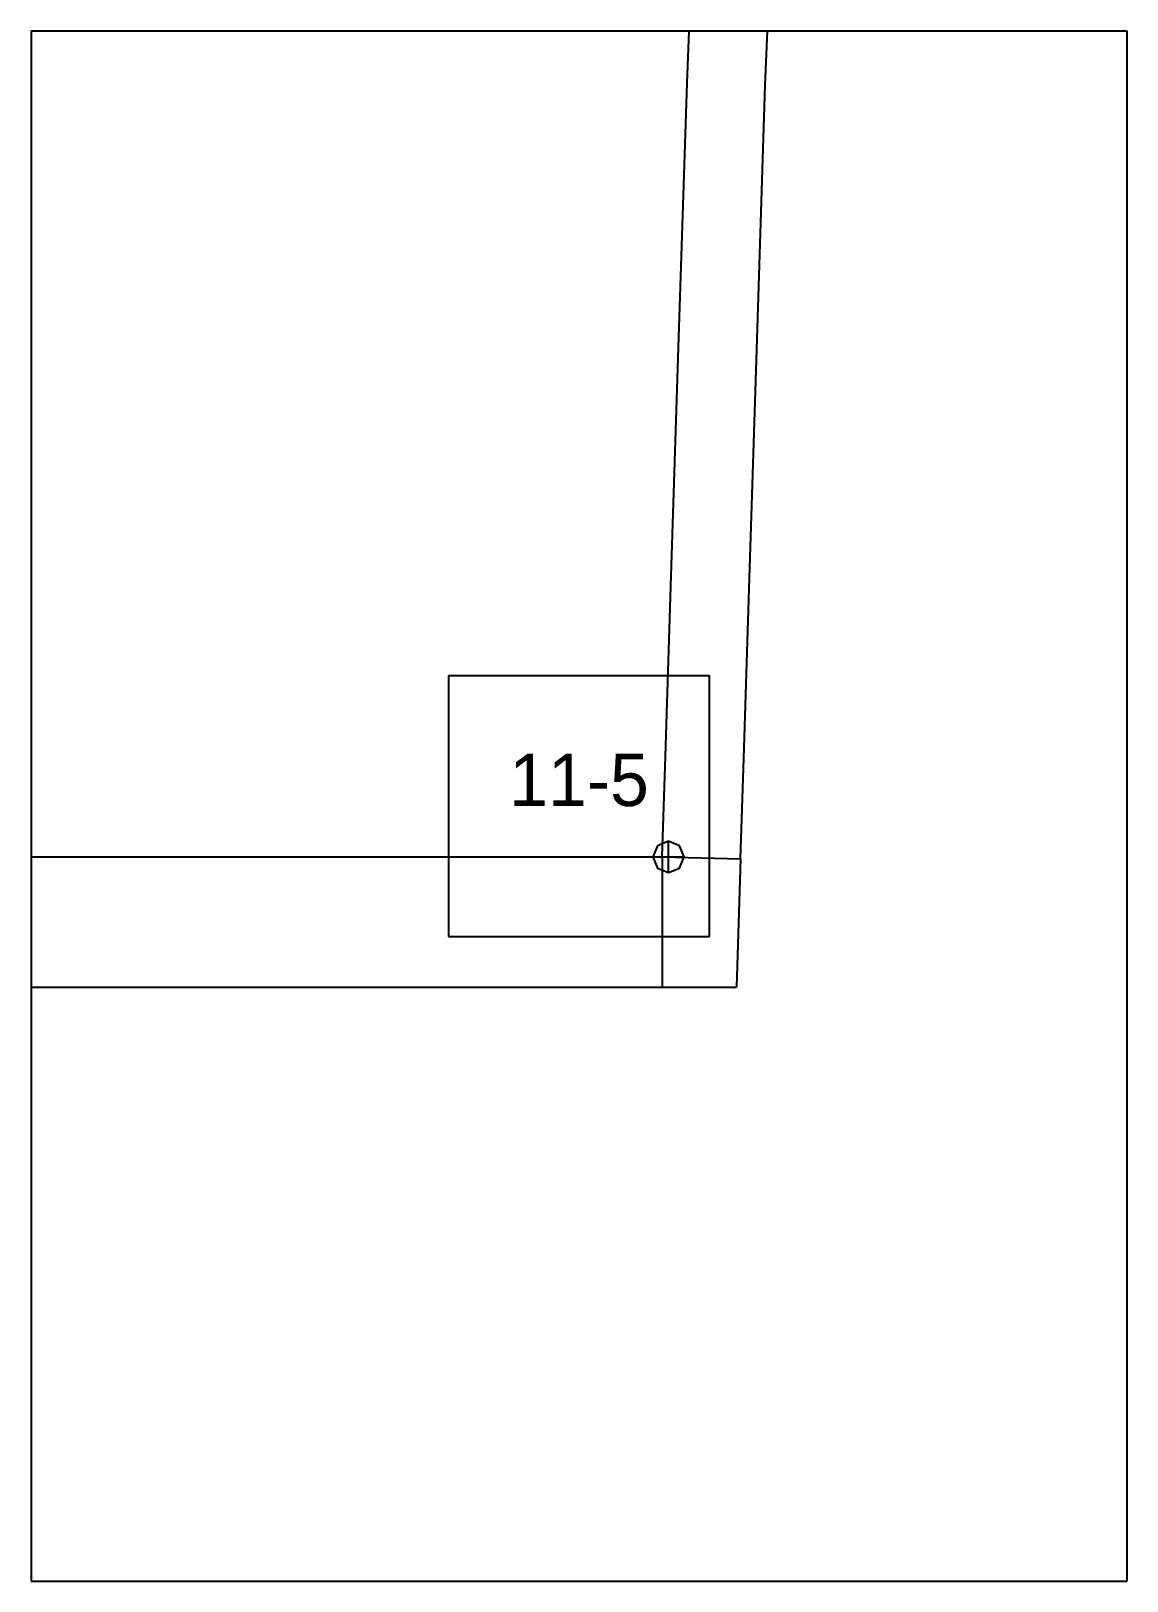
# Paper-space layout 'Plan 11-5' of a CAD drawing. Header units: metres, sheet in millimetres. Extents: x 0 to 210, y 0 to 297.
# The model-space entities are those that its viewports show. They can reach past a viewport. Long polylines and large blocks are cut down to what shows.
import ezdxf
from ezdxf.enums import TextEntityAlignment as Align

# ---------------------------------------------------------------- set-up
doc = ezdxf.new("R2010")
doc.units = ezdxf.units.M
for name, color, linetype in [('default', 7, 'Continuous'), ('TEXTLAYER', 7, 'Continuous'), ('VIEWPORTS', 7, 'Continuous')]:
    doc.layers.add(name, color=color, linetype=linetype)

msp = doc.modelspace()

# ---------------------------------------------------------------- linework, layer by layer
at = {"color": 9}
for p, q in [((840, -2673), (840, -2970)), ((840, -2673), (840, -2970)), ((1050, -2673), (1050, -2970)), ((1050, -2673), (1050, -2970)), ((630, -2970), (840, -2970)), ((630, -2970), (840, -2970)), ((840, -2970), (1050, -2970)), ((840, -2970), (840, -3267)), ((840, -2970), (1050, -2970)), ((840, -2970), (840, -3267)), ((1050, -2970), (1260, -2970)), ((1050, -2970), (1050, -3267)), ((1050, -2970), (1260, -2970)), ((1050, -2970), (1050, -3267)), ((920, -3093.5), (970, -3093.5)), ((920, -3093.5), (920, -3143.5)), ((970, -3143.5), (970, -3093.5)), ((920, -3143.5), (970, -3143.5)), ((630, -3267), (840, -3267)), ((840, -3267), (1050, -3267)), ((1050, -3267), (1260, -3267))]:
    msp.add_line(p, q, dxfattribs=at)
at = {"layer": 'default', "color": 7, "linetype": 'Continuous'}
for p, q in [((965.71, -2979.97), (967.92, -2923.78)), ((980.7, -2980.37), (982.91, -2924.18)), ((964.06, -3030.65), (965.71, -2979.97)), ((979.05, -3031.05), (980.7, -2980.37)), ((962.67, -3074.42), (964.06, -3030.65)), ((977.66, -3074.82), (979.05, -3031.05)), ((961.57, -3108.96), (962.67, -3074.42)), ((976.57, -3109.36), (977.66, -3074.82)), ((960.96, -3128.23), (961.57, -3108.96)), ((975.95, -3128.63), (976.57, -3109.36)), ((960.04, -3126.14), (959.16, -3128.26)), ((962.16, -3125.26), (960.04, -3126.14)), ((964.28, -3126.14), (962.16, -3125.26)), ((962.16, -3131.26), (962.16, -3125.26)), ((965.16, -3128.26), (964.28, -3126.14)), ((608.64, -3128.23), (960.96, -3128.23)), ((959.16, -3128.26), (960.04, -3130.38)), ((959.16, -3128.26), (965.16, -3128.26)), ((960.96, -3128.23), (960.96, -3153.23)), ((960.96, -3128.23), (975.95, -3128.63)), ((964.28, -3130.38), (965.16, -3128.26)), ((975.95, -3128.63), (975.17, -3153.23)), ((960.04, -3130.38), (962.16, -3131.26)), ((962.16, -3131.26), (964.28, -3130.38)), ((608.64, -3153.23), (960.96, -3153.23)), ((960.96, -3153.23), (975.17, -3153.23))]:
    msp.add_line(p, q, dxfattribs=at)

# ---------------------------------------------------------------- texts
at = {"layer": 'TEXTLAYER', "color": 1}
msp.add_text('11-5', height=10, dxfattribs=at).set_placement((945, -3118.5), align=Align.CENTER)

psp = doc.layouts.new('Plan 11-5')

# ---------------------------------------------------------------- viewports
at = {"layer": 'VIEWPORTS'}
psp.add_viewport(center=(105, 148.5), size=(210, 297), view_center_point=(945, -3118.5), view_height=297, dxfattribs=at)

doc.saveas('drawing.dxf')
